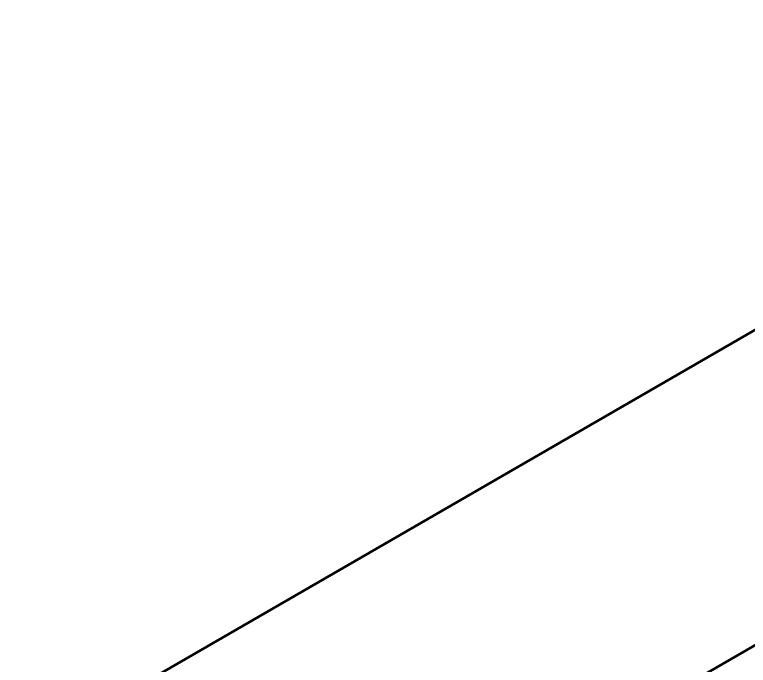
# Model space of a CAD drawing. Header units: inches. Extents: x 0.5 to 16.8, y 0.4 to 9.6.
# Drawn here: x 9.3461 to 9.5488, y 2.0676 to 2.2473 of the extents above; entities that cross this region are included whole.
import ezdxf

# ---------------------------------------------------------------- set-up
doc = ezdxf.new("R2010")
doc.units = ezdxf.units.IN
doc.header["$LTSCALE"] = 0.75
doc.header["$MEASUREMENT"] = 0
doc.layers.add('Visible', color=7, linetype='Continuous', lineweight=50)

msp = doc.modelspace()

# ---------------------------------------------------------------- linework, layer by layer
at = {"layer": 'Visible', "extrusion": (0, 0.8164965809277261, 0.5773502691896258)}
for p, q in [((10.01562550453491, 2.428679968642427, 0.2964241523609417), (9.144459426416919, 1.925711998932229, 1.007728276564649)), ((10.01502449130431, 2.428332973491933, 0.2969148776087422), (9.145060439647754, 1.926058994082723, 1.007237551316393)), ((9.144459426416919, 1.838651175834684, 0.9603734316506234), (10.02722502522352, 2.348316131937054, 0.2395983384644751))]:
    msp.add_line(p, q, dxfattribs=at)

doc.saveas('drawing.dxf')
